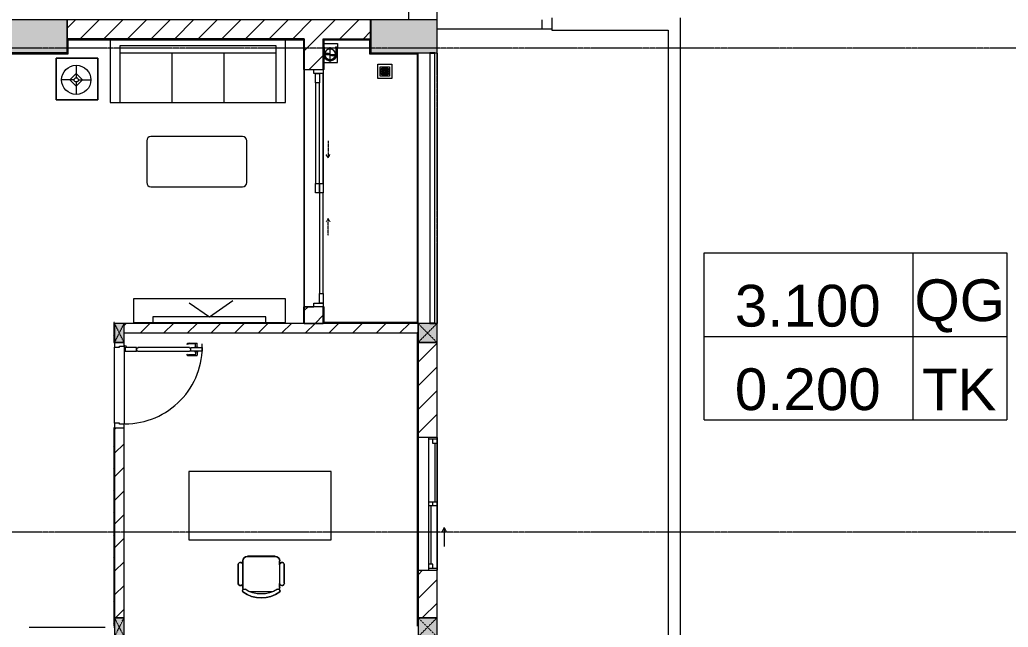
# Model space of a CAD drawing. Header units: millimetres. Extents: x -24439 to 198341, y -52871 to 149926.
# Drawn here: x 122853 to 133276, y 27437 to 33837 of the extents above; entities that cross this region are included whole.
import ezdxf

# ---------------------------------------------------------------- set-up
doc = ezdxf.new("R2010")
doc.units = ezdxf.units.MM
for name, pattern in [('Dash', [6, 3, -3]), ('Grid Line', [22.225, 12.7, -3.175, 3.175, -3.175]), ('IMPORT-CENTER _3_', [10.16, 6.35, -1.27, 1.27, -1.27])]:
    doc.linetypes.add(name, pattern=pattern)
for name, color, linetype, lineweight in [('0-1', 7, 'Continuous', 5), ('A-ANNO-NOTE', 131, 'Continuous', 9), ('A-DETL-GENF-1', 9, 'Continuous', 9), ('A-DOOR', 31, 'Continuous', 9), ('A-DOOR-1', 9, 'Continuous', 9), ('A-DOOR-FRAM', 31, 'Continuous', 9), ('A-DOOR-HDLN', 31, 'Dash', 9), ('A-FLOR', 192, 'Continuous', 9), ('A-FLOR-1', 9, 'Continuous', 9), ('A-FLOR-HRAL', 11, 'Continuous', 9), ('A-FLOR-HRAL-1', 9, 'Continuous', 9), ('A-GLAZ', 151, 'Continuous', 9), ('A-WALL', 113, 'Continuous', 9), ('A-WALL-1', 253, 'Continuous', 18), ('A-WALL-2', 9, 'Continuous', 9), ('A-WALL-3', 113, 'Continuous', 18), ('A-WALL-PATT-1', 10, 'Continuous', 9), ('A-WALL-PATT-2', 9, 'Continuous', 9), ('A-WALL-PATT-3', 111, 'Continuous', 9), ('G-IMPT', 8, 'Continuous', 9), ('G-IMPT-2', 8, 'IMPORT-CENTER _3_', 9), ('I-FURN', 30, 'Continuous', 9), ('I-FURN-1', 9, 'Continuous', 9), ('I-WALL-1', 253, 'Continuous', 18), ('M-EQPM', 50, 'Continuous', 9), ('S-BEAM-1', 9, 'Continuous', 9), ('S-COLS', 52, 'Continuous', 9), ('S-COLS-1', 254, 'Continuous', 5), ('S-COLS-2', 253, 'Continuous', 18), ('S-COLS-3', 9, 'Continuous', 9), ('S-COLS-4', 52, 'Continuous', 18), ('S-COLS-5', 52, 'Dash', 9), ('S-COLS-HDLN', 52, 'Dash', 9), ('S-COLS-HDLN-1', 9, 'Dash', 9), ('S-GRID-1', 1, 'Grid Line', 9)]:
    doc.layers.add(name, color=color, linetype=linetype, lineweight=lineweight)
doc.styles.add('Arial_6', font='arial_0.ttf', dxfattribs={"height": 2})
doc.styles.add('Arial_7', font='arial_0.ttf', dxfattribs={"height": 440})
pattern_1 = [(45, (0, 0), (-124.4508, 124.4508), [])]
pattern_2 = [(45, (0, 0), (-116.67262, 116.67262), [])]

# ---------------------------------------------------------------- blocks, each defined once
blk = doc.blocks.new('NCV_TKTC_KET CAU_rvt-1-TKCS_MB ĐỊNH VỊ CAO ĐỘ THIẾT KẾ')
at = {"layer": 'S-COLS-1'}
for points in [[(123353, 33487), (123353, 33837), (122053, 33837), (122053, 33487), (122768, 33487)], [(127253, 33487), (127253, 33837), (126553, 33837), (126553, 33487), (127178, 33487), (127178, 33492), (127228, 33492), (127228, 33487)]]:
    blk.add_hatch(color=256, dxfattribs=at).paths.add_polyline_path(points)
at = {"layer": 'S-BEAM-1'}
for p, q in [((127253, 33837), (127253, 37037)), ((126953, 33947), (126953, 33837))]:
    blk.add_line(p, q, dxfattribs=at)
at = {"layer": 'S-COLS-2'}
for p, q in [((123353, 33837), (122053, 33837)), ((123353, 33487), (123353, 33837)), ((127253, 33837), (126553, 33837)), ((126553, 33837), (126553, 33487)), ((127253, 33487), (127253, 33837)), ((122053, 33487), (123353, 33487)), ((126553, 33487), (127178, 33487)), ((127228, 33487), (127253, 33487))]:
    blk.add_line(p, q, dxfattribs=at)
blk = doc.blocks.new('DOOR_CW_01 CANH MO-PANEL KINH - DIW_01-900x2200-CỬA GỖ VÂN LAMINATE-553393-TKCS_MB ĐỊNH VỊ CAO ĐỘ THIẾT KẾ')
at = {"layer": 'A-DETL-GENF-1'}
for p, q in [((-397, 872), (-357, 872)), ((-397, 752), (-397, 872)), ((-357, 872), (-357, 752)), ((-442, 737), (-442, 816)), ((-399, 820), (-438, 820)), ((-434, 800), (-434, 737)), ((-399, 804), (-430, 804)), ((-399, 832), (-397, 832)), ((-399, 792), (-399, 832)), ((-397, 792), (-399, 792)), ((-397, 792), (-397, 832)), ((-357, 752), (-397, 752)), ((-397, 738), (-391, 738)), ((-397, 738), (-397, 196)), ((-363, 752), (-391, 752)), ((-391, 752), (-391, 738)), ((-363, 738), (-363, 752)), ((-357, 738), (-363, 738)), ((-357, 792), (-357, 832)), ((-355, 832), (-357, 832)), ((-357, 792), (-355, 792)), ((-357, 196), (-357, 738)), ((-355, 792), (-355, 832)), ((-355, 820), (-316, 820)), ((-355, 804), (-324, 804)), ((-320, 800), (-320, 737)), ((-312, 737), (-312, 816)), ((-434, 711), (-427, 716)), ((-320, 711), (-327, 716)), ((-397, 196), (-391, 196)), ((-357, 182), (-397, 182)), ((-397, 182), (-397, 62)), ((-391, 196), (-391, 182)), ((-391, 182), (-363, 182)), ((-357, 196), (-363, 196)), ((-363, 182), (-363, 196)), ((-357, 62), (-357, 182)), ((-397, 62), (-357, 62))]:
    blk.add_line(p, q, dxfattribs=at)
blk.add_circle((-407, 60), 10, dxfattribs=at)
for centre, radius, start, end in [((-407, 60), 814, 360, 92), ((-438, 816), 4, 90, 180), ((-397, 737), 45, 180, 215), ((-430, 800), 4, 90, 180), ((-397, 737), 37, 180, 215), ((-357, 737), 37, 325, 0), ((-324, 800), 4, 360, 90), ((-357, 737), 45, 325, 0), ((-316, 816), 4, 0, 90)]:
    blk.add_arc(centre, radius, start, end, dxfattribs=at)
at = {"layer": 'A-DOOR-1'}
for p, q in [((-410, 50), (-450, 50)), ((-450, 50), (-450, -50)), ((-410, 0), (-410, 50)), ((-400, 0), (-410, 0)), ((-407, 50), (-382, 50)), ((-400, -50), (-400, 0)), ((410, 0), (400, 0)), ((400, 0), (400, -50)), ((450, 50), (410, 50)), ((410, 50), (410, 0)), ((450, -50), (450, 50)), ((-450, -50), (-400, -50)), ((400, -50), (450, -50))]:
    blk.add_line(p, q, dxfattribs=at)
blk = doc.blocks.new('BAN LV A - BAN LV A_dwg_ban hoc2-348006-TKCS_MB ĐỊNH VỊ CAO ĐỘ THIẾT KẾ')
at = {"layer": 'I-FURN'}
for p, q in [((146, 437), (-146, 437)), ((-243, 354), (-243, 162)), ((-194, 389), (-194, 113)), ((194, 113), (194, 389)), ((194, 351), (194, 151)), ((244, 162), (244, 354)), ((-121, 65), (121, 65))]:
    blk.add_line(p, q, dxfattribs=at)
at = {"layer": 'I-FURN', "flags": 128}
blk.add_lwpolyline([(-738, 611), (-738, 1331), (-155, 1331), (762, 1331), (762, 611)], close=True, dxfattribs=at)
at = {"layer": 'I-FURN'}
for centre, radius, start, end in [((-146, 389), 48.6, 90, 180), ((146, 389), 48.6, 360, 90), ((-219, 347), 25.3, 343.7398, 163.7398), ((219, 347), 25.3, 16.2602, 170.7054), ((-219, 155), 25.3, 163.7398, 16.2602), ((-146, 113), 48.6, 180, 207.5844), ((146, 113), 48.6, 332.4156, 0), ((219, 155), 25.3, 189.2946, 16.2602), ((-180, 75), 17.8, 57.9726, 216.6901), ((0, 324), 324, 233.1301, 306.8699), ((0, 359), 318, 237.5758, 302.4242), ((180, 75), 17.8, 323.3099, 122.0274)]:
    blk.add_arc(centre, radius, start, end, dxfattribs=at)
blk = doc.blocks.new('BAN LV A - BAN LV A_dwg-348005-TKCS_MB ĐỊNH VỊ CAO ĐỘ THIẾT KẾ')
at = {"extrusion": (0, 0, -1), "zscale": -1, "rotation": 180}
blk.add_blockref('BAN LV A - BAN LV A_dwg_ban hoc2-348006-TKCS_MB ĐỊNH VỊ CAO ĐỘ THIẾT KẾ', (-729, 1384), dxfattribs=at)
blk = doc.blocks.new('BAN LV A - BAN LV A-348231-TKCS_MB ĐỊNH VỊ CAO ĐỘ THIẾT KẾ')
at = {"layer": 'I-FURN-1'}
for p, q in [((535, 1270), (535, 1236)), ((923, 1233), (923, 1270)), ((486, 1222), (486, 1029)), ((973, 1029), (973, 1222)), ((535, 1029), (535, 995)), ((583, 946), (875, 946)), ((923, 995), (923, 1032)), ((1491, 773), (-9, 773)), ((-9, 773), (-9, 53)), ((1491, 53), (1491, 773)), ((-9, 53), (1491, 53))]:
    blk.add_line(p, q, dxfattribs=at)
for centre, radius, start, end in [((729, 1060), 324, 53.1301, 126.8699), ((510, 1229), 25.3, 16.2602, 196.2602), ((549, 1308), 17.8, 143.3099, 240.596), ((583, 1270), 48.6, 152.4156, 180), ((909, 1308), 17.8, 299.404, 36.6901), ((875, 1270), 48.6, 360, 27.5844), ((948, 1229), 25.3, 343.7398, 170.7054), ((510, 1036), 25.3, 196.2602, 343.7398), ((583, 995), 48.6, 180, 270), ((875, 995), 48.6, 270, 360), ((948, 1036), 25.3, 189.2946, 343.7398)]:
    blk.add_arc(centre, radius, start, end, dxfattribs=at)
blk.add_blockref('BAN LV A - BAN LV A_dwg-348005-TKCS_MB ĐỊNH VỊ CAO ĐỘ THIẾT KẾ', (0, 0))
blk = doc.blocks.new('G1_SOF - BO TRU - 100x200-V61-TKCS_MB ĐỊNH VỊ CAO ĐỘ THIẾT KẾ')
at = {"layer": 'S-COLS-3'}
blk.add_hatch(color=256, dxfattribs=at).paths.add_polyline_path([(50, -100), (50, 100), (-50, 100), (-50, -100)])
at = {"layer": 'S-COLS-2'}
for p, q in [((50, 100), (-50, 100)), ((-50, 100), (-50, -100)), ((50, -100), (50, 100)), ((-50, -100), (50, -100))]:
    blk.add_line(p, q, dxfattribs=at)
at = {"layer": 'S-COLS-HDLN-1'}
for p, q in [((50, 100), (-50, -100)), ((-50, 100), (50, -100))]:
    blk.add_line(p, q, dxfattribs=at)
blk = doc.blocks.new('LOBBY_SOFA_1 - LOBBY_SOFA_1-850634-TKCS_MB ĐỊNH VỊ CAO ĐỘ THIẾT KẾ')
at = {"layer": 'I-FURN'}
for p, q in [((-2556, 0), (-2556, -660)), ((-708, -660), (-708, 0)), ((-2457, -66), (-2457, -660)), ((-807, -66), (-2457, -66)), ((-807, -660), (-807, -66)), ((-3128, -194), (-2688, -194)), ((-3128, -634), (-3128, -194)), ((-2688, -194), (-2688, -634)), ((-807, -143), (-2457, -143)), ((-1907, -143), (-1907, -660)), ((-1357, -143), (-1357, -660)), ((-2915, -269), (-2915, -401)), ((-2915, -357), (-2981, -423)), ((-2849, -423), (-2915, -357)), ((-2937, -423), (-3069, -423)), ((-2981, -423), (-2915, -489)), ((-2915, -489), (-2849, -423)), ((-2915, -445), (-2915, -577)), ((-2893, -423), (-2761, -423)), ((-2688, -634), (-3128, -634)), ((-2556, -660), (-708, -660)), ((-1160, -1021), (-2128, -1021)), ((-2172, -1065), (-2172, -1505)), ((-1116, -1505), (-1116, -1065)), ((-2128, -1549), (-1160, -1549))]:
    blk.add_line(p, q, dxfattribs=at)
for radius in [154, 22]:
    blk.add_circle((-2915, -423), radius, dxfattribs=at)
for centre, start, end in [((-2128, -1065), 90, 180), ((-1160, -1065), 0, 90), ((-2128, -1505), 180, 270), ((-1160, -1505), 270, 0)]:
    blk.add_arc(centre, 44, start, end, dxfattribs=at)
at = {"layer": 'I-FURN-1'}
for p, q in [((-2556, 0), (-2556, -660)), ((-708, -660), (-708, 0)), ((-2688, -194), (-3128, -194)), ((-3128, -194), (-3128, -634)), ((-2688, -634), (-2688, -194)), ((-3128, -634), (-2688, -634)), ((-2556, -660), (-708, -660)), ((-1160, -1021), (-2128, -1021)), ((-2172, -1065), (-2172, -1505)), ((-1116, -1505), (-1116, -1065)), ((-2128, -1549), (-1160, -1549))]:
    blk.add_line(p, q, dxfattribs=at)
for centre, start, end in [((-2128, -1065), 90, 180), ((-1160, -1065), 0, 90), ((-2128, -1505), 180, 270), ((-1160, -1505), 270, 0)]:
    blk.add_arc(centre, 44, start, end, dxfattribs=at)
blk = doc.blocks.new('RES_BAN AN - RES_BAN AN-V82-TKCS_MB ĐỊNH VỊ CAO ĐỘ THIẾT KẾ')
at = {"layer": 'I-FURN-1'}
for p, q in [((1600, 0), (0, 0)), ((0, 0), (0, -250)), ((1600, -250), (1600, 0)), ((0, -250), (1600, -250))]:
    blk.add_line(p, q, dxfattribs=at)
blk = doc.blocks.new('KE TIVI-2 - KE TIVI-2-V83-TKCS_MB ĐỊNH VỊ CAO ĐỘ THIẾT KẾ')
at = {"layer": 'I-FURN-1'}
for p, q in [((-596, 0), (-596, -60)), ((596, 0), (-596, 0)), ((-596, -60), (596, -60)), ((0, -60), (-246, -232)), ((213, -209), (0, -60)), ((596, -60), (596, 0))]:
    blk.add_line(p, q, dxfattribs=at)
blk = doc.blocks.new('Railing - Railing-962568-TKCS_MB ĐỊNH VỊ CAO ĐỘ THIẾT KẾ')
at = {"layer": 'A-FLOR-HRAL-1'}
for p, q in [((103144, 24376), (103154, 24366)), ((103154, 24366), (103634, 24366)), ((103154, 24052), (103154, 24366)), ((103634, 24366), (103644, 24376)), ((103634, 24366), (103634, 24216)), ((103644, 24226), (103634, 24216)), ((103634, 24216), (104134, 24216)), ((104144, 24226), (104134, 24216)), ((104134, 24216), (104134, 21386)), ((103154, 24052), (103144, 24052)), ((103144, 21552), (103154, 21552)), ((103154, 21386), (103154, 21552)), ((103144, 21376), (103154, 21386)), ((104134, 21386), (103154, 21386)), ((104144, 21376), (104134, 21386))]:
    blk.add_line(p, q, dxfattribs=at)
blk = doc.blocks.new('NCV_TKTC_TANG 1_rvt-1-TKCS_MB ĐỊNH VỊ CAO ĐỘ THIẾT KẾ')
at = {"layer": 'A-WALL-PATT-1'}
h = blk.add_hatch(dxfattribs=at)
h.set_pattern_fill('FP_2', color=256, style=0, pattern_type=2)
h.set_pattern_definition(pattern_1)
h.paths.add_polyline_path([(127053, 30537), (127053, 30637), (123953, 30637), (123953, 30537), (126399, 30537)])
h = blk.add_hatch(dxfattribs=at)
h.set_pattern_fill('FP_2', color=256, style=0, pattern_type=2)
h.set_pattern_definition(pattern_1)
h.paths.add_polyline_path([(123953, 27537), (123953, 29537), (123853, 29537), (123853, 27537)])
h.paths.add_polyline_path([(123953, 30437), (123953, 30437), (123903, 30437)])
at = {"layer": 'A-WALL-PATT-2'}
h = blk.add_hatch(dxfattribs=at)
h.set_pattern_fill('FP_3', color=256, style=0, pattern_type=2)
h.set_pattern_definition(pattern_2)
h.paths.add_polyline_path([(125843, 33627), (125853, 33627), (125853, 33637), (123353, 33637), (123353, 33627), (125794, 33627)])
h = blk.add_hatch(dxfattribs=at)
h.set_pattern_fill('FP_3', color=256, style=0, pattern_type=2)
h.set_pattern_definition(pattern_2)
h.paths.add_polyline_path([(123363, 33477), (123363, 33627), (123353, 33627), (123353, 33477)])
h = blk.add_hatch(dxfattribs=at)
h.set_pattern_fill('FP_3', color=256, style=0, pattern_type=2)
h.set_pattern_definition(pattern_2)
h.paths.add_polyline_path([(125843, 30647), (125853, 30647), (125853, 30813), (125843, 30813)])
h.paths.add_polyline_path([(125853, 33313), (125853, 33627), (125843, 33627), (125843, 33313)])
h = blk.add_hatch(dxfattribs=at)
h.set_pattern_fill('FP_3', color=256, style=0, pattern_type=2)
h.set_pattern_definition(pattern_2)
h.paths.add_polyline_path([(122162, 33477), (123353, 33477), (123353, 33487), (122043, 33487), (122043, 33477)])
h = blk.add_hatch(dxfattribs=at)
h.set_pattern_fill('FP_3', color=256, style=0, pattern_type=2)
h.set_pattern_definition(pattern_2)
h.paths.add_polyline_path([(123843, 27437), (123853, 27437), (123853, 29537), (123843, 29537), (123843, 27447)])
h.paths.add_polyline_path([(123853, 30437), (123853, 30647), (123843, 30647), (123843, 30437)])
h = blk.add_hatch(dxfattribs=at)
h.set_pattern_fill('FP_3', color=256, style=0, pattern_type=2)
h.set_pattern_definition(pattern_2)
h.paths.add_polyline_path([(127043, 27447), (127053, 27447), (127053, 30537), (127043, 30537), (127043, 28037)])
at = {"layer": 'A-FLOR-1'}
for p, q in [((125853, 30813), (125853, 33312)), ((125853, 33312), (125853, 30813)), ((126053, 32112), (126053, 33272)), ((125853, 30813), (125953, 30813)), ((123853, 29587), (123853, 30387)), ((123953, 30397), (123953, 29577)), ((122953, 27437), (123753, 27437))]:
    blk.add_line(p, q, dxfattribs=at)
at = {"layer": 'A-WALL-1'}
for p, q in [((127053, 30637), (123953, 30637)), ((127053, 30537), (127053, 30637)), ((123953, 30537), (127053, 30537)), ((123853, 27537), (123953, 27537))]:
    blk.add_line(p, q, dxfattribs=at)
at = {"layer": 'A-WALL-2'}
for p, q in [((123853, 29587), (123853, 30387)), ((123953, 30397), (123953, 29577)), ((123853, 29537), (123853, 27537)), ((123853, 27537), (123853, 29537)), ((123953, 27537), (123953, 29537))]:
    blk.add_line(p, q, dxfattribs=at)
at = {"layer": 'I-WALL-1'}
for p, q in [((125853, 33637), (123353, 33637)), ((123353, 33637), (123353, 33627)), ((123353, 33627), (123353, 33487)), ((123363, 33627), (125843, 33627)), ((123363, 33477), (123363, 33627)), ((125843, 33627), (125843, 33313)), ((125853, 33627), (125853, 33637)), ((125853, 33313), (125853, 33627)), ((122043, 33477), (123353, 33477)), ((123353, 33487), (122053, 33487)), ((123353, 33477), (123363, 33477)), ((125843, 33313), (125853, 33313)), ((125853, 30813), (125843, 30813)), ((125843, 30813), (125843, 30647)), ((125853, 30647), (125853, 30813)), ((123853, 30647), (123843, 30647)), ((123843, 30647), (123843, 30437)), ((123843, 30437), (123853, 30437)), ((127053, 30537), (127043, 30537)), ((127043, 30527), (127043, 27447)), ((127053, 29437), (127053, 30537)), ((123853, 29537), (123843, 29537)), ((123843, 29537), (123843, 27447)), ((127053, 27447), (127053, 28037)), ((123843, 27437), (123853, 27437))]:
    blk.add_line(p, q, dxfattribs=at)
at = {"layer": 'A-DOOR-1', "rotation": 269.9999999999996}
blk.add_blockref('DOOR_CW_01 CANH MO-PANEL KINH - DIW_01-900x2200-CỬA GỖ VÂN LAMINATE-553393-TKCS_MB ĐỊNH VỊ CAO ĐỘ THIẾT KẾ', (123903, 29987), dxfattribs=at)
at = {"layer": 'A-FLOR-HRAL-1'}
blk.add_blockref('Railing - Railing-962568-TKCS_MB ĐỊNH VỊ CAO ĐỘ THIẾT KẾ', (22908, 9261), dxfattribs=at)
at = {"layer": 'I-FURN-1'}
blk.add_blockref('LOBBY_SOFA_1 - LOBBY_SOFA_1-850634-TKCS_MB ĐỊNH VỊ CAO ĐỘ THIẾT KẾ', (126363, 33627), dxfattribs=at)
at = {"layer": 'I-FURN-1', "rotation": 180}
for name, p in [('RES_BAN AN - RES_BAN AN-V82-TKCS_MB ĐỊNH VỊ CAO ĐỘ THIẾT KẾ', (125653, 30647)), ('KE TIVI-2 - KE TIVI-2-V83-TKCS_MB ĐỊNH VỊ CAO ĐỘ THIẾT KẾ', (124853, 30647)), ('BAN LV A - BAN LV A-348231-TKCS_MB ĐỊNH VỊ CAO ĐỘ THIẾT KẾ', (126128, 29130))]:
    blk.add_blockref(name, p, dxfattribs=at)
at = {"layer": 'S-COLS-3', "rotation": 180}
for p in [(123903, 30537), (123903, 27437)]:
    blk.add_blockref('G1_SOF - BO TRU - 100x200-V61-TKCS_MB ĐỊNH VỊ CAO ĐỘ THIẾT KẾ', p, dxfattribs=at)
blk = doc.blocks.new('1_FAMILY RVT - W01-WxH 1400x1400xmm-389822-TKCS_MB ĐỊNH VỊ CAO ĐỘ THIẾT KẾ')
at = {"layer": 'A-GLAZ'}
for p, q in [((248.4, 172.39), (299.2, 197.79)), ((248.4, 172.39), (299.2, 146.99)), ((248.4, 172.39), (451.6, 172.39)), ((-700, 96.19), (-700, -103.81)), ((700, 96.19), (-700, 96.19)), ((-700, 96.19), (-636.5, 96.19)), ((-700, 7.29), (-680.95, 7.29)), ((-680.95, 96.19), (-680.95, 7.29)), ((-636.5, 51.74), (-680.95, 51.74)), ((-680.95, 7.29), (-22.225, 7.29)), ((-636.5, 96.19), (-22.225, 96.19)), ((-636.5, 96.19), (-636.5, 51.74)), ((-636.5, 73.965), (-22.225, 73.965)), ((-22.225, 7.29), (-22.225, 96.19)), ((-22.225, 96.19), (22.225, 96.19)), ((22.225, 51.74), (-22.225, 51.74)), ((-22.225, 7.29), (22.225, 7.29)), ((22.225, 96.19), (680.95, 96.19)), ((22.225, 96.19), (22.225, 7.29)), ((22.225, 29.515), (636.5, 29.515)), ((22.225, 7.29), (636.5, 7.29)), ((636.5, 51.74), (636.5, 7.29)), ((680.95, 51.74), (636.5, 51.74)), ((636.5, 7.29), (700, 7.29)), ((680.95, 96.19), (700, 96.19)), ((680.95, 96.19), (680.95, 7.29)), ((700, -103.81), (700, 96.19)), ((-700, -103.81), (700, -103.81))]:
    blk.add_line(p, q, dxfattribs=at)
blk = doc.blocks.new('TKTC_XREF_251221_MB TANG 1 - TKTC_XREF_260130_MB TANG 1_dwg_THU NUOC - THU NUOC-444531-TKCS_MB TẦNG 1-4202124-TKCS_MB ĐỊNH VỊ CAO ĐỘ THIẾT KẾ')
at = {"layer": 'M-EQPM'}
for p, q in [((-23, 11), (41, 11)), ((41, 5), (-23, 5)), ((-11, 23), (28, 23)), ((28, 17), (-11, 17)), ((-1, 36), (19, 36)), ((19, 30), (-1, 30)), ((-23, -14), (41, -14)), ((41, -20), (-23, -20)), ((-11, -26), (28, -26)), ((28, -32), (-11, -32)), ((-1, -38), (19, -38)), ((19, -44), (-1, -44))]:
    blk.add_line(p, q, dxfattribs=at)
at = {"layer": 'M-EQPM', "flags": 128}
for points in [[(84, -79), (84, 71), (-66, 71), (-66, -79)], [(59, -54), (59, 46), (-41, 46), (-41, -54)]]:
    blk.add_lwpolyline(points, close=True, dxfattribs=at)
for points in [[(-23, -1), (1, -1), (1, -7), (-23, -7)], [(41, -7), (17, -7), (17, -1), (41, -1)]]:
    blk.add_lwpolyline(points, dxfattribs=at)
at = {"layer": 'M-EQPM'}
for centre, radius, start, end in [((9, -4), 45, 360, 180), ((9, -4), 45, 360, 180), ((-23, 8), 3, 90, 270), ((-11, 20), 3, 90, 270), ((-1, 33), 3, 90, 270), ((19, 33), 3, 270, 90), ((28, 20), 3, 270, 90), ((41, 8), 3, 270, 90), ((9, -4), 45, 180, 360), ((9, -4), 45, 180, 360), ((-23, -4), 3, 90, 270), ((-23, -17), 3, 90, 270), ((-11, -29), 3, 90, 270), ((-1, -41), 3, 90, 270), ((19, -41), 3, 270, 90), ((28, -29), 3, 270, 90), ((41, -4), 3, 270, 90), ((41, -17), 3, 270, 90)]:
    blk.add_arc(centre, radius, start, end, dxfattribs=at)
blk = doc.blocks.new('TKTC_XREF_251221_MB TANG 1 - TKTC_XREF_260130_MB TANG 1_dwg_CUM U_DN100-V206-TKCS_MB ĐỊNH VỊ CAO ĐỘ THIẾT KẾ')
at = {"layer": 'G-IMPT'}
blk.add_hatch(color=256, dxfattribs=at).paths.add_polyline_path([(61, 0), (59, -16), (53, -31), (43, -43), (30, -53), (12, -59), (0, -61), (0, -57), (15, -55), (28, -49), (40, -40), (49, -29), (55, -15), (57, 0), (55, 15), (49, 28), (40, 40), (28, 49), (12, 55), (0, 57), (0, 61), (16, 59), (30, 53), (43, 43), (53, 30), (59, 16)])
for p, q in [((-78, 62), (-73, 62)), ((-67, 62), (-72, 62)), ((-79, -63), (-79, -67)), ((-77, -63), (-77, -67)), ((-75, -63), (-75, -67)), ((-73, -61), (-73, -69)), ((-67, -62), (-72, -62)), ((-67, -68), (-72, -68)), ((-65, -69), (0, -69))]:
    blk.add_line(p, q, dxfattribs=at)
at = {"layer": 'G-IMPT', "flags": 128}
for points in [[(-72, 59), (-67, 59), (-67, 63)], [(-65, 63), (-65, 57), (-67, 57), (-67, 59)], [(-65, 61), (0, 61), (0, 57)], [(-73, -62), (-78, -62), (-78, -68), (-73, -68)], [(-72, -71), (-67, -71), (-67, -59), (-72, -59)], [(-67, -59), (-67, -57), (-65, -57), (-65, -73), (-67, -73), (-67, -71)], [(-65, -61), (0, -61), (0, -57)]]:
    blk.add_lwpolyline(points, dxfattribs=at)
at = {"layer": 'G-IMPT'}
for centre, radius, start, end in [((-71, 61), 1.56, 112.6199, 247.3801), ((0, 0), 69, 270, 72.9151), ((0, 0), 61, 270, 90), ((0, 0), 57, 270, 90), ((-78, -63), 0.96, 90, 180), ((-78, -67), 0.96, 180, 270), ((-71, -61), 1.56, 112.6199, 247.3801), ((-68, -65), 4.8, 143.1301, 216.8699), ((-71, -69), 1.56, 112.6199, 247.3801)]:
    blk.add_arc(centre, radius, start, end, dxfattribs=at)
blk = doc.blocks.new('TKTC_XREF_251221_MB TANG 1 - TKTC_XREF_260130_MB TANG 1_dwg_$cc-V207-TKCS_MB ĐỊNH VỊ CAO ĐỘ THIẾT KẾ')
at = {"layer": 'G-IMPT'}
blk.add_circle((0, 0), 0.5, dxfattribs=at)
for centre, radius, start, end in [((0, 0), 0.5, 90, 270), ((0.188, 0.25), 0.313, 126.8699, 233.1301), ((-0.188, -0.25), 0.313, 306.8699, 53.1301)]:
    blk.add_arc(centre, radius, start, end, dxfattribs=at)
at = {"layer": 'G-IMPT-2'}
for p, q in [((-0.673, 0), (0.673, 0)), ((0, -0.543), (0, 0.673))]:
    blk.add_line(p, q, dxfattribs=at)
blk = doc.blocks.new('TKTC_XREF_251221_MB TANG 1 - TKTC_XREF_260130_MB TANG 1_dwg-4202109-TKCS_MB ĐỊNH VỊ CAO ĐỘ THIẾT KẾ')
at = {"layer": 'G-IMPT'}
blk.add_line((-77089, -367760), (-76948, -367760), dxfattribs=at)
at = {"layer": 'G-IMPT', "flags": 128}
for points in [[(-76948, -367760), (-76949, -367810), (-77089, -367810)], [(-77089, -367959), (-76949, -367959), (-76949, -367810), (-77089, -367810)]]:
    blk.add_lwpolyline(points, dxfattribs=at)
at = {"extrusion": (0, 0, -1)}
for name, xscale, yscale, zscale, rotation in [('TKTC_XREF_251221_MB TANG 1 - TKTC_XREF_260130_MB TANG 1_dwg_CUM U_DN100-V206-TKCS_MB ĐỊNH VỊ CAO ĐỘ THIẾT KẾ', 0.9975000000000006, 0.9975000000000006, -0.9975000000000006, 270.0009913382947), ('TKTC_XREF_251221_MB TANG 1 - TKTC_XREF_260130_MB TANG 1_dwg_$cc-V207-TKCS_MB ĐỊNH VỊ CAO ĐỘ THIẾT KẾ', 113.7150000000073, 113.7150000000073, -113.7150000000073, 89.99900866374671)]:
    blk.add_blockref(name, (77027, -367875), dxfattribs=dict(at, xscale=xscale, yscale=yscale, zscale=zscale, rotation=rotation))
at = {"extrusion": (0, 0, -1), "zscale": -1}
blk.add_blockref('TKTC_XREF_251221_MB TANG 1 - TKTC_XREF_260130_MB TANG 1_dwg_THU NUOC - THU NUOC-444531-TKCS_MB TẦNG 1-4202124-TKCS_MB ĐỊNH VỊ CAO ĐỘ THIẾT KẾ', (76440, -368050), dxfattribs=at)
blk = doc.blocks.new('TKTC_XREF_251221_MB TANG 1 - TKTC_XREF_251221_MB TANG 1-2038492-TKCS_MB ĐỊNH VỊ CAO ĐỘ THIẾT KẾ')
blk.add_blockref('TKTC_XREF_251221_MB TANG 1 - TKTC_XREF_260130_MB TANG 1_dwg-4202109-TKCS_MB ĐỊNH VỊ CAO ĐỘ THIẾT KẾ', (169499, 384110))
blk = doc.blocks.new('G1_SOF - BO TRU - 200x200-3051103-TKCS_MB ĐỊNH VỊ CAO ĐỘ THIẾT KẾ')
at = {"layer": 'S-COLS-HDLN'}
for p, q in [((-100, -100), (100, 100)), ((100, -100), (-100, 100))]:
    blk.add_line(p, q, dxfattribs=at)
blk = doc.blocks.new('Railing - 50 x 10mm-1251311-TKCS_MB ĐỊNH VỊ CAO ĐỘ THIẾT KẾ')
at = {"layer": 'A-FLOR-HRAL'}
for p, q in [((25, 5), (-25, 5)), ((-25, 5), (-25, -5)), ((25, -5), (25, 5)), ((-25, -5), (25, -5))]:
    blk.add_line(p, q, dxfattribs=at)
blk = doc.blocks.new('Railing - Railing-3224988-TKCS_MB ĐỊNH VỊ CAO ĐỘ THIẾT KẾ')
at = {"layer": 'A-FLOR-HRAL'}
for p, q in [((127178, 33482), (127178, 30644)), ((127228, 30644), (127228, 33482))]:
    blk.add_line(p, q, dxfattribs=at)
at = {"extrusion": (0, 0, -1), "zscale": -1}
for p in [(-127203, 33487), (-127203, 30639)]:
    blk.add_blockref('Railing - 50 x 10mm-1251311-TKCS_MB ĐỊNH VỊ CAO ĐỘ THIẾT KẾ', p, dxfattribs=at)
blk = doc.blocks.new('DEG_02-DEG_03 - DEG_02-2500x2400mm-CỬA ĐI 02 CÁNH TRƯỢT-841416-TKCS_MB ĐỊNH VỊ CAO ĐỘ THIẾT KẾ')
at = {"layer": 'A-DOOR'}
for p, q in [((-1210, -100), (-1210, -60)), ((-1210, -60), (-1110, -60)), ((-1110, -100), (-1210, -100)), ((-1110, -60), (-1110, -100)), ((-50, -60), (-1110, -60)), ((-1110, -100), (-50, -100)), ((-50, -60), (-50, -20)), ((-50, -20), (50, -20)), ((50, -60), (-50, -60)), ((-50, -100), (-50, -60)), ((-50, -60), (50, -60)), ((50, -100), (-50, -100)), ((50, -20), (50, -60)), ((1110, -20), (50, -20)), ((50, -60), (1110, -60)), ((50, -60), (50, -100)), ((1110, -60), (1110, -20)), ((1110, -20), (1210, -20)), ((1210, -60), (1110, -60)), ((1210, -20), (1210, -60))]:
    blk.add_line(p, q, dxfattribs=at)
at = {"layer": 'A-DOOR-FRAM'}
for p, q in [((-1250, 0), (-1210, 0)), ((-1250, -100), (-1250, 0)), ((-1210, -100), (-1250, -100)), ((-1210, 0), (-1210, -100)), ((1210, -100), (1210, 0)), ((1210, 0), (1250, 0)), ((1250, -100), (1210, -100)), ((1250, 0), (1250, -100))]:
    blk.add_line(p, q, dxfattribs=at)
at = {"layer": 'A-DOOR-HDLN'}
for p, q in [((-500, -151), (-320, -151)), ((-320, -151), (-355, -131)), ((-320, -151), (-355, -171)), ((320, -151), (355, -131)), ((320, -151), (355, -171)), ((500, -151), (320, -151))]:
    blk.add_line(p, q, dxfattribs=at)
blk = doc.blocks.new('GHI CHU CAO DO THIET KE - GHI CHÚ CAO ĐỘ THIẾT KẾ-1549760-TKCS_MB ĐỊNH VỊ CAO ĐỘ THIẾT KẾ')
at = {"layer": 'A-ANNO-NOTE'}
for p, q in [((14.5, 0), (0, 0)), ((0, -8), (0, 0)), ((4.5, -8), (4.5, 0)), ((14.5, 0), (14.5, -8)), ((14.5, -4), (0, -4)), ((14.5, -8), (0, -8))]:
    blk.add_line(p, q, dxfattribs=at)
at = {"layer": 'A-ANNO-NOTE', "char_height": 2, "attachment_point": 5, "rotation": 180, "line_spacing_factor": 0.936439, "style": 'Arial_6'}
for s, insert, width in [('\\pt0.5,1,1.5,2,2.5,3,3.5,4,4.5,5,5.5,6,6.5,7,7.5,8,8.5,9,9.5,10,10.5,11,11.5,12,12.5,13,13.5,14,14.5,15,15.5,16;TK', (2.278, -1.459), 4.5), ('\\pt0.5,1,1.5,2,2.5,3,3.5,4,4.5,5,5.5,6,6.5,7,7.5,8,8.5,9,9.5,10,10.5,11,11.5,12,12.5,13,13.5,14,14.5,15,15.5,16;QG', (2.252, -5.459), 4.63)]:
    blk.add_mtext(s, dxfattribs=dict(at, insert=insert, width=width))

msp = doc.modelspace()

# ---------------------------------------------------------------- hatches: boundary and pattern name
at = {"layer": 'A-WALL-PATT-3'}
h = msp.add_hatch(dxfattribs=at)
h.set_pattern_fill('FP_1', color=256, style=0, pattern_type=2)
h.set_pattern_definition(pattern_1)
h.paths.add_polyline_path([(126399, 33636.9), (126552.6, 33636.9), (126552.6, 33836.9), (123352.6, 33836.9), (123352.6, 33636.9), (126052.6, 33636.9)])
h = msp.add_hatch(dxfattribs=at)
h.set_pattern_fill('FP_1', color=256, style=0, pattern_type=2)
h.set_pattern_definition(pattern_1)
h.paths.add_polyline_path([(126052.6, 30637.5), (126052.6, 30812.4), (125852.6, 30812.4), (125852.6, 30637.5), (125952.6, 30637.5)])
h.paths.add_polyline_path([(125852.6, 33312.4), (126052.6, 33312.4), (126052.6, 33636.9), (125852.6, 33636.9), (125852.6, 33460.2)])
h = msp.add_hatch(dxfattribs=at)
h.set_pattern_fill('FP_1', color=256, style=0, pattern_type=2)
h.set_pattern_definition(pattern_1)
h.paths.add_polyline_path([(127252.6, 27536.9), (127252.6, 28037.4), (127052.6, 28037.4), (127052.6, 27536.9)])
h.paths.add_polyline_path([(127252.6, 29437.4), (127252.6, 30437.4), (127052.6, 30437.4), (127052.6, 29437.4)])
at = {"layer": 'S-COLS-1'}
for points in [[(127227.6, 30437.4), (127252.6, 30437.4), (127252.6, 30637.4), (127227.6, 30637.4), (127227.6, 30634), (127177.6, 30634), (127177.6, 30637.4), (127052.6, 30637.4), (127052.6, 30437.4), (127177.6, 30437.4)], [(127052.6, 27336.9), (127252.6, 27336.9), (127252.6, 27536.9), (127052.6, 27536.9)]]:
    msp.add_hatch(color=256, dxfattribs=at).paths.add_polyline_path(points)

# ---------------------------------------------------------------- linework, layer by layer
at = {"layer": 'A-FLOR'}
for p, q in [((128462.6, 33857.4), (128462.6, 33727.4)), ((129821.6, 18236.9), (129821.6, 33857.4)), ((128361.6, 33737.4), (127252.6, 33737.4)), ((128462.6, 33727.4), (129691.6, 33727.4)), ((129691.6, 33727.4), (129691.6, 18236.9))]:
    msp.add_line(p, q, dxfattribs=at)
at = {"layer": 'A-WALL'}
for p, q in [((128361.6, 33737.4), (128361.6, 33837.4)), ((128462.6, 33737.4), (128361.6, 33737.4)), ((127052.6, 30637.4), (127052.6, 33486.9)), ((127252.6, 33486.9), (127252.6, 30637.4)), ((125852.6, 30813.1), (125852.6, 33312.4)), ((126052.6, 33272.4), (126052.6, 32112.4)), ((127252.6, 30437.4), (127052.6, 30437.4)), ((127052.6, 27536.9), (127252.6, 27536.9))]:
    msp.add_line(p, q, dxfattribs=at)
at = {"layer": 'A-WALL-3'}
for p, q in [((126552.6, 33836.9), (123352.6, 33836.9)), ((123352.6, 33836.9), (123352.6, 33636.9)), ((126552.6, 33636.9), (126552.6, 33836.9)), ((123352.6, 33636.9), (125852.6, 33636.9)), ((125852.6, 33636.9), (125852.6, 33312.4)), ((126052.6, 33636.9), (126552.6, 33636.9)), ((126052.6, 33312.4), (126052.6, 33636.9)), ((125852.6, 33312.4), (125952.6, 33312.4)), ((125952.6, 30812.4), (125852.6, 30812.4)), ((125852.6, 30812.4), (125852.6, 30637.5)), ((126052.6, 30637.5), (126052.6, 30812.4)), ((125852.6, 30637.5), (126052.6, 30637.5)), ((127052.6, 30437.4), (127052.6, 29437.4)), ((127252.6, 29437.4), (127252.6, 30437.4)), ((127052.6, 28037.4), (127052.6, 27536.9)), ((127252.6, 27536.9), (127252.6, 28037.4))]:
    msp.add_line(p, q, dxfattribs=at)
at = {"layer": 'S-COLS'}
for p, q in [((127052.6, 30437.4), (127252.6, 30437.4)), ((127252.6, 27536.9), (127052.6, 27536.9))]:
    msp.add_line(p, q, dxfattribs=at)
at = {"layer": 'S-COLS-4'}
for p, q in [((127177.6, 30637.4), (127052.6, 30637.4)), ((127052.6, 30637.4), (127052.6, 30437.4)), ((127252.6, 30637.4), (127227.6, 30637.4)), ((127252.6, 30437.4), (127252.6, 30637.4)), ((127052.6, 27536.9), (127052.6, 27336.9)), ((127252.6, 27336.9), (127252.6, 27536.9))]:
    msp.add_line(p, q, dxfattribs=at)
at = {"layer": 'S-GRID-1'}
for p, q in [((127252.6, 20960.6), (127252.6, 80482.7)), ((131551.8, 33536.9), (29351.8, 33536.9)), ((137051.8, 33536.9), (131551.8, 33536.9)), ((131551.8, 28436.9), (29351.8, 28436.9)), ((137051.8, 28436.9), (131551.8, 28436.9))]:
    msp.add_line(p, q, dxfattribs=at)

# ---------------------------------------------------------------- block references
at = {"layer": '0-1'}
for name in ['NCV_TKTC_KET CAU_rvt-1-TKCS_MB ĐỊNH VỊ CAO ĐỘ THIẾT KẾ', 'NCV_TKTC_TANG 1_rvt-1-TKCS_MB ĐỊNH VỊ CAO ĐỘ THIẾT KẾ']:
    msp.add_blockref(name, (0, 0), dxfattribs=at)
at = {"layer": 'A-ANNO-NOTE', "xscale": 220, "yscale": 220, "zscale": 220, "rotation": 180}
msp.add_blockref('GHI CHU CAO DO THIET KE - GHI CHÚ CAO ĐỘ THIẾT KẾ-1549760-TKCS_MB ĐỊNH VỊ CAO ĐỘ THIẾT KẾ', (133260, 29620.5), dxfattribs=at)
at = {"layer": 'A-DOOR', "rotation": 90.0000000000001}
msp.add_blockref('DEG_02-DEG_03 - DEG_02-2500x2400mm-CỬA ĐI 02 CÁNH TRƯỢT-841416-TKCS_MB ĐỊNH VỊ CAO ĐỘ THIẾT KẾ', (125952.6, 32062.4), dxfattribs=at)
at = {"layer": 'A-FLOR-HRAL'}
msp.add_blockref('Railing - Railing-3224988-TKCS_MB ĐỊNH VỊ CAO ĐỘ THIẾT KẾ', (0, 0), dxfattribs=at)
at = {"layer": 'A-GLAZ', "rotation": 270}
msp.add_blockref('1_FAMILY RVT - W01-WxH 1400x1400xmm-389822-TKCS_MB ĐỊNH VỊ CAO ĐỘ THIẾT KẾ', (127156.4, 28737.4), dxfattribs=at)
at = {"layer": 'M-EQPM'}
msp.add_blockref('TKTC_XREF_251221_MB TANG 1 - TKTC_XREF_251221_MB TANG 1-2038492-TKCS_MB ĐỊNH VỊ CAO ĐỘ THIẾT KẾ', (33652.6, 17236.9), dxfattribs=at)
at = {"layer": 'S-COLS-5', "rotation": 180}
for p in [(127152.6, 30537.4), (127152.6, 27436.9)]:
    msp.add_blockref('G1_SOF - BO TRU - 200x200-3051103-TKCS_MB ĐỊNH VỊ CAO ĐỘ THIẾT KẾ', p, dxfattribs=at)

# ---------------------------------------------------------------- texts
at = {"layer": 'A-ANNO-NOTE', "char_height": 440, "width": 1586.2, "attachment_point": 5, "line_spacing_factor": 0.936439, "style": 'Arial_7'}
for s, insert in [('\\pt2794,5588,8382,11176,13970,16764,19558,22352,25146,27940,30734,33528,36322,39116,41910,44704,47498,50292,53086,55880,58674,61468,64262,67056,69850,72644,75438,78232,81026,83820,86614,89408;3.100', (131162.1, 30821.3)), ('\\pt2794,5588,8382,11176,13970,16764,19558,22352,25146,27940,30734,33528,36322,39116,41910,44704,47498,50292,53086,55880,58674,61468,64262,67056,69850,72644,75438,78232,81026,83820,86614,89408;0.200', (131162.1, 29941.3))]:
    msp.add_mtext(s, dxfattribs=dict(at, insert=insert))

doc.saveas('drawing.dxf')
